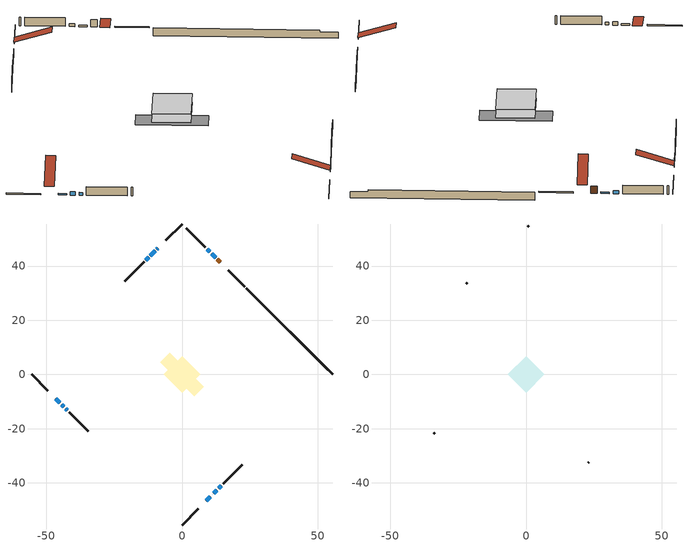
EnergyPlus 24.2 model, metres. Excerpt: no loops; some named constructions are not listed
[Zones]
conditioned space
 floor adiabatic (AdiabaticFloorConstruction): -6.7,0 0,6.7 6.7,0 0,-6.7 z0.49
 floor foundation (Slab1 construction): -7.94,4.59 -4.59,7.94 7.94,-4.59 4.59,-7.94 z-1.77
 wall outside (RimJoist1 construction): 0,-55.49 5.95,-49.54 / -55.49,0 -49.54,-5.95 / 0,55.49 -5.95,49.54 / 23.08,32.41 17.12,38.37 z0.49:0.79
 wall outside (AdiabaticWallConstruction 1): 14.09,41.4 13.02,42.47 z0.49:2.52
 wall outside (AdiabaticWallConstruction): -8.99,46.5 -9.26,46.23 / 11.08,-44.41 11.13,-44.36 z0.49:1.71; 12.37,43.12 10.93,44.56 / 8.99,-46.5 10.42,-45.07 / -46.5,-8.99 -45.07,-10.42 z0.49:0.9; 10.28,45.21 9.3,46.19 z0.49:1.3; -9.91,45.58 -11.64,43.85 z0.49:1.81; -12.29,43.2 -13.34,42.15 / 11.78,-43.71 12.86,-42.63 z0.49:1.35; 13.52,-41.97 14.53,-40.96 z0.49:2.47; -44.41,-11.08 -43.55,-11.94 z0.49:1.41; -42.89,-12.6 -42.32,-13.17 z0.49:1.25
 wall outside (Wall1 construction): 15.18,-40.31 22.22,-33.27 / -41.66,-13.83 -34.63,-20.86 / -13.99,41.5 -21.03,34.46 / 8.65,46.84 1.61,53.88 z0.49:2.93
 wall foundation (FoundationWall1 construction): 23.74,31.75,-1.77 23.74,31.75,0.49 52.31,3.18,0.49 52.31,3.18,-0.06 55.49,0,-0.06 55.49,0,-1.77
 window (WindowConstruction 7): -8.99,46.5 -9.26,46.23 z0.49:1.71
 window (WindowConstruction 9): 12.37,43.12 10.93,44.56 z0.49:0.9
 window (WindowConstruction 10): 8.99,-46.5 10.42,-45.07 z0.49:0.9
 window (WindowConstruction 11): -46.5,-8.99 -45.07,-10.42 z0.49:0.9
 window (WindowConstruction 8): 11.08,-44.41 11.13,-44.36 z0.49:1.71
 window (WindowConstruction): 10.28,45.21 9.31,46.18 z0.49:1.3
 window (WindowConstruction 1): -9.91,45.58 -11.64,43.85 z0.49:1.81
 window (WindowConstruction 2): -12.29,43.2 -13.33,42.16 z0.49:1.35
 window (WindowConstruction 3): 11.78,-43.71 12.86,-42.63 z0.49:1.35
 window (WindowConstruction 4): 13.52,-41.97 14.53,-40.96 z0.49:2.47
 window (WindowConstruction 5): -44.41,-11.08 -43.55,-11.94 z0.49:1.4
 window (WindowConstruction 6): -42.89,-12.6 -42.32,-13.17 z0.49:1.25
 door (Door): 14.09,41.4 13.03,42.46 z0.49:2.52
 ceiling adiabatic (AdiabaticFloorConstruction): 0,-6.7 6.7,0 0,6.7 -6.7,0 z0.49
attic - vented
 floor to conditioned space (Floor1 construction Reversed): -6.7,0 0,6.7 6.7,0 0,-6.7 z2.93
 wall outside (Wall2 construction): 22.87,-32.62 23.17,-32.32 / -33.97,-21.52 -33.67,-21.82 / -21.68,33.81 -21.98,33.51 / 0.96,54.53 0.66,54.83 z0.49:2.93
 roof outside (Roof1 construction): 8.33,-47.16,2.93 1.81,-40.64,6 0.09,-42.36,6 6.61,-48.88,2.93; -47.16,-8.33,2.93 -40.64,-1.81,6 -42.36,-0.09,6 -48.88,-6.61,2.93; -8.33,47.16,2.93 -1.81,40.64,6 -0.09,42.36,6 -6.61,48.88,2.93; 14.75,40.74,2.93 8.23,34.22,6 9.95,32.5,6 16.47,39.02,2.93
[Material] Roughness=Rough; Thermal Absorptance=0.9
Name | Thickness {m} | Conductivity {W/m-K} | Density {kg/m3} | Specific Heat {J/kg-K} | Solar Absorptance | Visible Absorptance
ceiling loosefill ins | 0.169333 | 0.0480833 | 16.02 | 1046.75 | 0.7 | 0.7
ceiling stud and cavity | 0.1397 | 0.154653 | 65.682 | 1177.47 | 0.7 | 0.7
gypsum board | 0.0127 | 0.160291 | 801 | 837.4 | 0.6 | 0.6
[Construction]
Floor1 construction: ceiling loosefill ins, ceiling stud and cavity, gypsum board
[EnergyManagementSystem:OutputVariable] Type of Data in Variable=Summed; Update Frequency=ZoneTimestep; Units=J
Name | EMS Variable | EMS Program or Subroutine
Energy Management System Output Variable 14 | loads_htg_skylights_solar | component_loads_program
Energy Management System Output Variable 15 | loads_htg_floors | component_loads_program
Energy Management System Output Variable 16 | loads_htg_slabs | component_loads_program
Energy Management System Output Variable 17 | loads_htg_internal_mass | component_loads_program
Energy Management System Output Variable 18 | loads_htg_infil | component_loads_program
Energy Management System Output Variable 19 | loads_htg_natvent | component_loads_program
Energy Management System Output Variable 20 | loads_htg_mechvent | component_loads_program
Energy Management System Output Variable 21 | loads_htg_whf | component_loads_program
Energy Management System Output Variable 22 | loads_htg_ducts | component_loads_program
Energy Management System Output Variable 23 | loads_htg_intgains | component_loads_program
Energy Management System Output Variable 24 | loads_htg_lighting | component_loads_program
Energy Management System Output Variable 25 | loads_clg_roofs | component_loads_program
Energy Management System Output Variable 26 | loads_clg_ceilings | component_loads_program
Energy Management System Output Variable 27 | loads_clg_walls | component_loads_program
Energy Management System Output Variable 28 | loads_clg_rim_joists | component_loads_program
Energy Management System Output Variable 29 | loads_clg_foundation_walls | component_loads_program
Energy Management System Output Variable 30 | loads_clg_doors | component_loads_program
Energy Management System Output Variable 31 | loads_clg_windows_conduction | component_loads_program
Energy Management System Output Variable 32 | loads_clg_windows_solar | component_loads_program
Energy Management System Output Variable 33 | loads_clg_skylights_conduction | component_loads_program
Energy Management System Output Variable 34 | loads_clg_skylights_solar | component_loads_program
Energy Management System Output Variable 35 | loads_clg_floors | component_loads_program
Energy Management System Output Variable 36 | loads_clg_slabs | component_loads_program
Energy Management System Output Variable 37 | loads_clg_internal_mass | component_loads_program
Energy Management System Output Variable 38 | loads_clg_infil | component_loads_program
Energy Management System Output Variable 39 | loads_clg_natvent | component_loads_program
Energy Management System Output Variable 40 | loads_clg_mechvent | component_loads_program
Energy Management System Output Variable 41 | loads_clg_whf | component_loads_program
Energy Management System Output Variable 42 | loads_clg_ducts | component_loads_program
Energy Management System Output Variable 43 | loads_clg_intgains | component_loads_program
Energy Management System Output Variable 44 | loads_clg_lighting | component_loads_program
Energy Management System Output Variable 45 | loads_htg_tot | total_loads_program
Energy Management System Output Variable 46 | loads_clg_tot | total_loads_program
[Schedule:Day:Interval]
interior lighting schedule day: No, 01:00, 0.108182, 04:00, 0.0901515, 05:00, 0.0991667, 06:00, 0.162273, 07:00, 0.270455, 08:00, 0.342576, 10:00, 0.369621, 11:00, 0.351591, 12:00, 0.333561, 13:00, 0.324545, 14:00, 0.31553, 15:00, 0.333561, 16:00, 0.369621, 17:00, 0.450758, 18:00, 0.585985, 19:00, 0.775303, 20:00, 0.955606, 21:00, 0.991667, 22:00, 0.712197, 23:00, 0.360606, 24:00, 0.162273
interior lighting schedule day 1: No, 01:00, 0.100909, 04:00, 0.0840909, 05:00, 0.0925, 06:00, 0.151364, 07:00, 0.252273, 08:00, 0.319545, 10:00, 0.344773, 11:00, 0.327955, 12:00, 0.311136, 13:00, 0.302727, 14:00, 0.294318, 15:00, 0.311136, 16:00, 0.344773, 17:00, 0.420455, 18:00, 0.546591, 19:00, 0.723182, 20:00, 0.891364, 21:00, 0.925, 22:00, 0.664318, 23:00, 0.336364, 24:00, 0.151364
interior lighting schedule day 2: No, 01:00, 0.0927273, 04:00, 0.0772727, 05:00, 0.085, 06:00, 0.139091, 07:00, 0.231818, 08:00, 0.293636, 10:00, 0.316818, 11:00, 0.301364, 12:00, 0.285909, 13:00, 0.278182, 14:00, 0.270455, 15:00, 0.285909, 16:00, 0.316818, 17:00, 0.386364, 18:00, 0.502273, 19:00, 0.664545, 20:00, 0.819091, 21:00, 0.85, 22:00, 0.610455, 23:00, 0.309091, 24:00, 0.139091
interior lighting schedule day 3: No, 01:00, 0.0845455, 04:00, 0.0704545, 05:00, 0.0775, 06:00, 0.126818, 07:00, 0.211364, 08:00, 0.267727, 10:00, 0.288864, 11:00, 0.274773, 12:00, 0.260682, 13:00, 0.253636, 14:00, 0.246591, 15:00, 0.260682, 16:00, 0.288864, 17:00, 0.352273, 18:00, 0.457955, 19:00, 0.605909, 20:00, 0.746818, 21:00, 0.775, 22:00, 0.556591, 23:00, 0.281818, 24:00, 0.126818
interior lighting schedule day 4: No, 01:00, 0.0763636, 04:00, 0.0636364, 05:00, 0.07, 06:00, 0.114545, 07:00, 0.190909, 08:00, 0.241818, 10:00, 0.260909, 11:00, 0.248182, 12:00, 0.235455, 13:00, 0.229091, 14:00, 0.222727, 15:00, 0.235455, 16:00, 0.260909, 17:00, 0.318182, 18:00, 0.413636, 19:00, 0.547273, 20:00, 0.674545, 21:00, 0.7, 22:00, 0.502727, 23:00, 0.254545, 24:00, 0.114545
interior lighting schedule day 5: No, 01:00, 0.0727273, 04:00, 0.0606061, 05:00, 0.0666667, 06:00, 0.109091, 07:00, 0.181818, 08:00, 0.230303, 10:00, 0.248485, 11:00, 0.236364, 12:00, 0.224242, 13:00, 0.218182, 14:00, 0.212121, 15:00, 0.224242, 16:00, 0.248485, 17:00, 0.30303, 18:00, 0.393939, 19:00, 0.521212, 20:00, 0.642424, 21:00, 0.666667, 22:00, 0.478788, 23:00, 0.242424, 24:00, 0.109091
interior lighting schedule day 6: No, 01:00, 0.0745455, 04:00, 0.0621212, 05:00, 0.0683333, 06:00, 0.111818, 07:00, 0.186364, 08:00, 0.236061, 10:00, 0.254697, 11:00, 0.242273, 12:00, 0.229848, 13:00, 0.223636, 14:00, 0.217424, 15:00, 0.229848, 16:00, 0.254697, 17:00, 0.310606, 18:00, 0.403788, 19:00, 0.534242, 20:00, 0.658485, 21:00, 0.683333, 22:00, 0.490758, 23:00, 0.248485, 24:00, 0.111818
interior lighting schedule day 7: No, 01:00, 0.08, 04:00, 0.0666667, 05:00, 0.0733333, 06:00, 0.12, 07:00, 0.2, 08:00, 0.253333, 10:00, 0.273333, 11:00, 0.26, 12:00, 0.246667, 13:00, 0.24, 14:00, 0.233333, 15:00, 0.246667, 16:00, 0.273333, 17:00, 0.333333, 18:00, 0.433333, 19:00, 0.573333, 20:00, 0.706667, 21:00, 0.733333, 22:00, 0.526667, 23:00, 0.266667, 24:00, 0.12
interior lighting schedule day 8: No, 01:00, 0.0890909, 04:00, 0.0742424, 05:00, 0.0816667, 06:00, 0.133636, 07:00, 0.222727, 08:00, 0.282121, 10:00, 0.304394, 11:00, 0.289545, 12:00, 0.274697, 13:00, 0.267273, 14:00, 0.259848, 15:00, 0.274697, 16:00, 0.304394, 17:00, 0.371212, 18:00, 0.482576, 19:00, 0.638485, 20:00, 0.78697, 21:00, 0.816667, 22:00, 0.586515, 23:00, 0.29697, 24:00, 0.133636
interior lighting schedule day 9: No, 01:00, 0.0972727, 04:00, 0.0810606, 05:00, 0.0891667, 06:00, 0.145909, 07:00, 0.243182, 08:00, 0.30803, 10:00, 0.332348, 11:00, 0.316136, 12:00, 0.299924, 13:00, 0.291818, 14:00, 0.283712, 15:00, 0.299924, 16:00, 0.332348, 17:00, 0.405303, 18:00, 0.526894, 19:00, 0.697121, 20:00, 0.859242, 21:00, 0.891667, 22:00, 0.640379, 23:00, 0.324242, 24:00, 0.145909
interior lighting schedule day 10: No, 01:00, 0.105455, 04:00, 0.0878788, 05:00, 0.0966667, 06:00, 0.158182, 07:00, 0.263636, 08:00, 0.333939, 10:00, 0.360303, 11:00, 0.342727, 12:00, 0.325152, 13:00, 0.316364, 14:00, 0.307576, 15:00, 0.325152, 16:00, 0.360303, 17:00, 0.439394, 18:00, 0.571212, 19:00, 0.755758, 20:00, 0.931515, 21:00, 0.966667, 22:00, 0.694242, 23:00, 0.351515, 24:00, 0.158182
interior lighting schedule day 11: No, 01:00, 0.109091, 04:00, 0.0909091, 05:00, 0.1, 06:00, 0.163636, 07:00, 0.272727, 08:00, 0.345455, 10:00, 0.372727, 11:00, 0.354545, 12:00, 0.336364, 13:00, 0.327273, 14:00, 0.318182, 15:00, 0.336364, 16:00, 0.372727, 17:00, 0.454545, 18:00, 0.590909, 19:00, 0.781818, 20:00, 0.963636, 21:00, 1, 22:00, 0.718182, 23:00, 0.363636, 24:00, 0.163636
interior lighting schedule default day; occupants schedule default day; clothes dryer schedule default day; cooking range schedule default day; mech vent bath fan 0 schedule default day; mech vent bath fan 1 schedule default day; mech vent range fan 0 schedule default day; misc plug loads schedule default day; general water use schedule default day; clothes dryer exhaust 0 schedule default day; cooling season schedule day; cooling season schedule day 2; cooling season schedule default day; exterior lighting schedule default day; natural vent schedule default day: No, 24:00, 0
occupants schedule day: No, 05:00, 0.426829, 06:00, 0.719512, 07:00, 1, 08:00, 0.670732, 09:00, 0.329268, 14:00, 0.170732, 15:00, 0.231707, 16:00, 0.329268, 17:00, 0.5, 18:00, 0.670732, 19:00, 0.829268, 21:00, 1, 22:00, 0.853659, 23:00, 0.646341, 24:00, 0.426829
clothes dryer schedule day; clothes dryer exhaust 0 schedule day: No, 01:00, 0.123457, 02:00, 0.0740741, 03:00, 0.0493827, 04:00, 0.0246914, 05:00, 0.0493827, 06:00, 0.0740741, 07:00, 0.197531, 08:00, 0.395062, 09:00, 0.592593, 10:00, 0.839506, 11:00, 0.962963, 12:00, 1, 13:00, 0.91358, 14:00, 0.82716, 15:00, 0.716049, 16:00, 0.753086, 17:00, 0.679012, 18:00, 0.666667, 20:00, 0.62963, 21:00, 0.641975, 22:00, 0.666667, 23:00, 0.54321, 24:00, 0.296296
cooking range schedule day: No, 05:00, 0.0597015, 06:00, 0.11194, 07:00, 0.171642, 08:00, 0.291045, 11:00, 0.343284, 12:00, 0.402985, 13:00, 0.462687, 14:00, 0.343284, 15:00, 0.291045, 16:00, 0.402985, 17:00, 0.567164, 18:00, 1, 19:00, 0.850746, 20:00, 0.432836, 21:00, 0.291045, 22:00, 0.231343, 23:00, 0.171642, 24:00, 0.11194
mech vent bath fan 0 schedule day; mech vent bath fan 1 schedule day: No, 07:00, 0, 08:00, 1, 09:00, 0.2, 24:00, 0
mech vent range fan 0 schedule day: No, 18:00, 0, 19:00, 1, 20:00, 0.2, 24:00, 0
misc plug loads schedule day: No, 06:00, 0.705882, 07:00, 0.745098, 08:00, 0.803922, 15:00, 0.823529, 16:00, 0.862745, 17:00, 0.921569, 18:00, 0.980392, 19:00, 1, 20:00, 0.980392, 21:00, 0.941176, 22:00, 0.862745, 23:00, 0.784314, 24:00, 0.72549
general water use schedule day: No, 01:00, 0.315068, 03:00, 0.287671, 04:00, 0.342466, 05:00, 0.369863, 06:00, 0.520548, 07:00, 0.60274, 08:00, 0.534247, 10:00, 0.506849, 11:00, 0.465753, 14:00, 0.479452, 15:00, 0.534247, 16:00, 0.589041, 17:00, 0.69863, 18:00, 0.876712, 19:00, 0.890411, 20:00, 0.986301, 21:00, 1, 22:00, 0.863014, 23:00, 0.616438, 24:00, 0.465753
cooling season schedule day 1: No, 24:00, 1
exterior lighting schedule day: No, 01:00, 0.566667, 03:00, 0.524167, 05:00, 0.495833, 06:00, 0.5525, 07:00, 0.623333, 08:00, 0.580833, 09:00, 0.439167, 10:00, 0.354167, 12:00, 0.34, 13:00, 0.354167, 14:00, 0.396667, 15:00, 0.425, 16:00, 0.495833, 17:00, 0.623333, 18:00, 0.793333, 19:00, 0.906667, 20:00, 0.963333, 21:00, 0.991667, 22:00, 0.920833, 23:00, 0.793333, 24:00, 0.665833
exterior lighting schedule day 1: No, 01:00, 0.528571, 03:00, 0.488929, 05:00, 0.4625, 06:00, 0.515357, 07:00, 0.581429, 08:00, 0.541786, 09:00, 0.409643, 10:00, 0.330357, 12:00, 0.317143, 13:00, 0.330357, 14:00, 0.37, 15:00, 0.396429, 16:00, 0.4625, 17:00, 0.581429, 18:00, 0.74, 19:00, 0.845714, 20:00, 0.898571, 21:00, 0.925, 22:00, 0.858929, 23:00, 0.74, 24:00, 0.621071
exterior lighting schedule day 10: No, 01:00, 0.552381, 03:00, 0.510952, 05:00, 0.483333, 06:00, 0.538571, 07:00, 0.607619, 08:00, 0.56619, 09:00, 0.428095, 10:00, 0.345238, 12:00, 0.331429, 13:00, 0.345238, 14:00, 0.386667, 15:00, 0.414286, 16:00, 0.483333, 17:00, 0.607619, 18:00, 0.773333, 19:00, 0.88381, 20:00, 0.939048, 21:00, 0.966667, 22:00, 0.897619, 23:00, 0.773333, 24:00, 0.649048
exterior lighting schedule day 11: No, 01:00, 0.571429, 03:00, 0.528571, 05:00, 0.5, 06:00, 0.557143, 07:00, 0.628571, 08:00, 0.585714, 09:00, 0.442857, 10:00, 0.357143, 12:00, 0.342857, 13:00, 0.357143, 14:00, 0.4, 15:00, 0.428571, 16:00, 0.5, 17:00, 0.628571, 18:00, 0.8, 19:00, 0.914286, 20:00, 0.971429, 21:00, 1, 22:00, 0.928571, 23:00, 0.8, 24:00, 0.671429
exterior lighting schedule day 2: No, 01:00, 0.485714, 03:00, 0.449286, 05:00, 0.425, 06:00, 0.473571, 07:00, 0.534286, 08:00, 0.497857, 09:00, 0.376429, 10:00, 0.303571, 12:00, 0.291429, 13:00, 0.303571, 14:00, 0.34, 15:00, 0.364286, 16:00, 0.425, 17:00, 0.534286, 18:00, 0.68, 19:00, 0.777143, 20:00, 0.825714, 21:00, 0.85, 22:00, 0.789286, 23:00, 0.68, 24:00, 0.570714
exterior lighting schedule day 3: No, 01:00, 0.442857, 03:00, 0.409643, 05:00, 0.3875, 06:00, 0.431786, 07:00, 0.487143, 08:00, 0.453929, 09:00, 0.343214, 10:00, 0.276786, 12:00, 0.265714, 13:00, 0.276786, 14:00, 0.31, 15:00, 0.332143, 16:00, 0.3875, 17:00, 0.487143, 18:00, 0.62, 19:00, 0.708571, 20:00, 0.752857, 21:00, 0.775, 22:00, 0.719643, 23:00, 0.62, 24:00, 0.520357
exterior lighting schedule day 4: No, 01:00, 0.4, 03:00, 0.37, 05:00, 0.35, 06:00, 0.39, 07:00, 0.44, 08:00, 0.41, 09:00, 0.31, 10:00, 0.25, 12:00, 0.24, 13:00, 0.25, 14:00, 0.28, 15:00, 0.3, 16:00, 0.35, 17:00, 0.44, 18:00, 0.56, 19:00, 0.64, 20:00, 0.68, 21:00, 0.7, 22:00, 0.65, 23:00, 0.56, 24:00, 0.47
exterior lighting schedule day 5: No, 01:00, 0.380952, 03:00, 0.352381, 05:00, 0.333333, 06:00, 0.371429, 07:00, 0.419048, 08:00, 0.390476, 09:00, 0.295238, 10:00, 0.238095, 12:00, 0.228571, 13:00, 0.238095, 14:00, 0.266667, 15:00, 0.285714, 16:00, 0.333333, 17:00, 0.419048, 18:00, 0.533333, 19:00, 0.609524, 20:00, 0.647619, 21:00, 0.666667, 22:00, 0.619048, 23:00, 0.533333, 24:00, 0.447619
exterior lighting schedule day 6: No, 01:00, 0.390476, 03:00, 0.36119, 05:00, 0.341667, 06:00, 0.380714, 07:00, 0.429524, 08:00, 0.400238, 09:00, 0.302619, 10:00, 0.244048, 12:00, 0.234286, 13:00, 0.244048, 14:00, 0.273333, 15:00, 0.292857, 16:00, 0.341667, 17:00, 0.429524, 18:00, 0.546667, 19:00, 0.624762, 20:00, 0.66381, 21:00, 0.683333, 22:00, 0.634524, 23:00, 0.546667, 24:00, 0.45881
exterior lighting schedule day 7: No, 01:00, 0.419048, 03:00, 0.387619, 05:00, 0.366667, 06:00, 0.408571, 07:00, 0.460952, 08:00, 0.429524, 09:00, 0.324762, 10:00, 0.261905, 12:00, 0.251429, 13:00, 0.261905, 14:00, 0.293333, 15:00, 0.314286, 16:00, 0.366667, 17:00, 0.460952, 18:00, 0.586667, 19:00, 0.670476, 20:00, 0.712381, 21:00, 0.733333, 22:00, 0.680952, 23:00, 0.586667, 24:00, 0.492381
exterior lighting schedule day 8: No, 01:00, 0.466667, 03:00, 0.431667, 05:00, 0.408333, 06:00, 0.455, 07:00, 0.513333, 08:00, 0.478333, 09:00, 0.361667, 10:00, 0.291667, 12:00, 0.28, 13:00, 0.291667, 14:00, 0.326667, 15:00, 0.35, 16:00, 0.408333, 17:00, 0.513333, 18:00, 0.653333, 19:00, 0.746667, 20:00, 0.793333, 21:00, 0.816667, 22:00, 0.758333, 23:00, 0.653333, 24:00, 0.548333
exterior lighting schedule day 9: No, 01:00, 0.509524, 03:00, 0.47131, 05:00, 0.445833, 06:00, 0.496786, 07:00, 0.560476, 08:00, 0.522262, 09:00, 0.394881, 10:00, 0.318452, 12:00, 0.305714, 13:00, 0.318452, 14:00, 0.356667, 15:00, 0.382143, 16:00, 0.445833, 17:00, 0.560476, 18:00, 0.713333, 19:00, 0.815238, 20:00, 0.86619, 21:00, 0.891667, 22:00, 0.827976, 23:00, 0.713333, 24:00, 0.59869
[Schedule:Week:Daily]
clothes dryer exhaust 0 schedule Week Rule - Jan1-Dec31: clothes dryer exhaust 0 schedule day, clothes dryer exhaust 0 schedule day, clothes dryer exhaust 0 schedule day, clothes dryer exhaust 0 schedule day, clothes dryer exhaust 0 schedule day, clothes dryer exhaust 0 schedule day, clothes dryer exhaust 0 schedule day, clothes dryer exhaust 0 schedule default day, clothes dryer exhaust 0 schedule default day, clothes dryer exhaust 0 schedule default day, clothes dryer exhaust 0 schedule default day, clothes dryer exhaust 0 schedule default day
cooling season schedule Week Rule - Jan1-May26: cooling season schedule day, cooling season schedule day, cooling season schedule day, cooling season schedule day, cooling season schedule day, cooling season schedule day, cooling season schedule day, cooling season schedule default day, cooling season schedule default day, cooling season schedule default day, cooling season schedule default day, cooling season schedule default day
cooling season schedule Week Rule - May27-Jun2: cooling season schedule day, cooling season schedule day, cooling season schedule day, cooling season schedule day, cooling season schedule day, cooling season schedule day 1, cooling season schedule day 1, cooling season schedule default day, cooling season schedule default day, cooling season schedule default day, cooling season schedule default day, cooling season schedule default day
cooling season schedule Week Rule - Jun3-Aug25: cooling season schedule day 1, cooling season schedule day 1, cooling season schedule day 1, cooling season schedule day 1, cooling season schedule day 1, cooling season schedule day 1, cooling season schedule day 1, cooling season schedule default day, cooling season schedule default day, cooling season schedule default day, cooling season schedule default day, cooling season schedule default day
cooling season schedule Week Rule - Aug26-Sep1: cooling season schedule day 1, cooling season schedule day 1, cooling season schedule day 1, cooling season schedule day 1, cooling season schedule day 1, cooling season schedule day 1, cooling season schedule day 2, cooling season schedule default day, cooling season schedule default day, cooling season schedule default day, cooling season schedule default day, cooling season schedule default day
cooling season schedule Week Rule - Sep2-Dec31: cooling season schedule day 2, cooling season schedule day 2, cooling season schedule day 2, cooling season schedule day 2, cooling season schedule day 2, cooling season schedule day 2, cooling season schedule day 2, cooling season schedule default day, cooling season schedule default day, cooling season schedule default day, cooling season schedule default day, cooling season schedule default day
exterior lighting schedule Week Rule - Nov4-Nov24: exterior lighting schedule day 10, exterior lighting schedule day 10, exterior lighting schedule day 10, exterior lighting schedule day 10, exterior lighting schedule day 10, exterior lighting schedule day 10, exterior lighting schedule day 10, exterior lighting schedule default day, exterior lighting schedule default day, exterior lighting schedule default day, exterior lighting schedule default day, exterior lighting schedule default day
exterior lighting schedule Week Rule - Nov25-Dec1: exterior lighting schedule day 10, exterior lighting schedule day 10, exterior lighting schedule day 10, exterior lighting schedule day 10, exterior lighting schedule day 10, exterior lighting schedule day 10, exterior lighting schedule day 11, exterior lighting schedule default day, exterior lighting schedule default day, exterior lighting schedule default day, exterior lighting schedule default day, exterior lighting schedule default day
exterior lighting schedule Week Rule - Dec2-Dec31: exterior lighting schedule day 11, exterior lighting schedule day 11, exterior lighting schedule day 11, exterior lighting schedule day 11, exterior lighting schedule day 11, exterior lighting schedule day 11, exterior lighting schedule day 11, exterior lighting schedule default day, exterior lighting schedule default day, exterior lighting schedule default day, exterior lighting schedule default day, exterior lighting schedule default day
natural vent schedule Week Rule - Jan1-Dec31: natural vent schedule default day, natural vent schedule default day, natural vent schedule default day, natural vent schedule default day, natural vent schedule default day, natural vent schedule default day, natural vent schedule default day, natural vent schedule default day, natural vent schedule default day, natural vent schedule default day, natural vent schedule default day, natural vent schedule default day
[Schedule:Year]
clothes dryer exhaust 0 schedule: clothes dryer exhaust 0 schedule Week Rule - Jan1-Dec31, 1, 1, 12, 31
cooling season schedule: cooling season schedule Week Rule - Jan1-May26, 1, 1, 5, 26, cooling season schedule Week Rule - May27-Jun2, 5, 27, 6, 2, cooling season schedule Week Rule - Jun3-Aug25, 6, 3, 8, 25, cooling season schedule Week Rule - Aug26-Sep1, 8, 26, 9, 1, cooling season schedule Week Rule - Sep2-Dec31, 9, 2, 12, 31
natural vent schedule: natural vent schedule Week Rule - Jan1-Dec31, 1, 1, 12, 31
